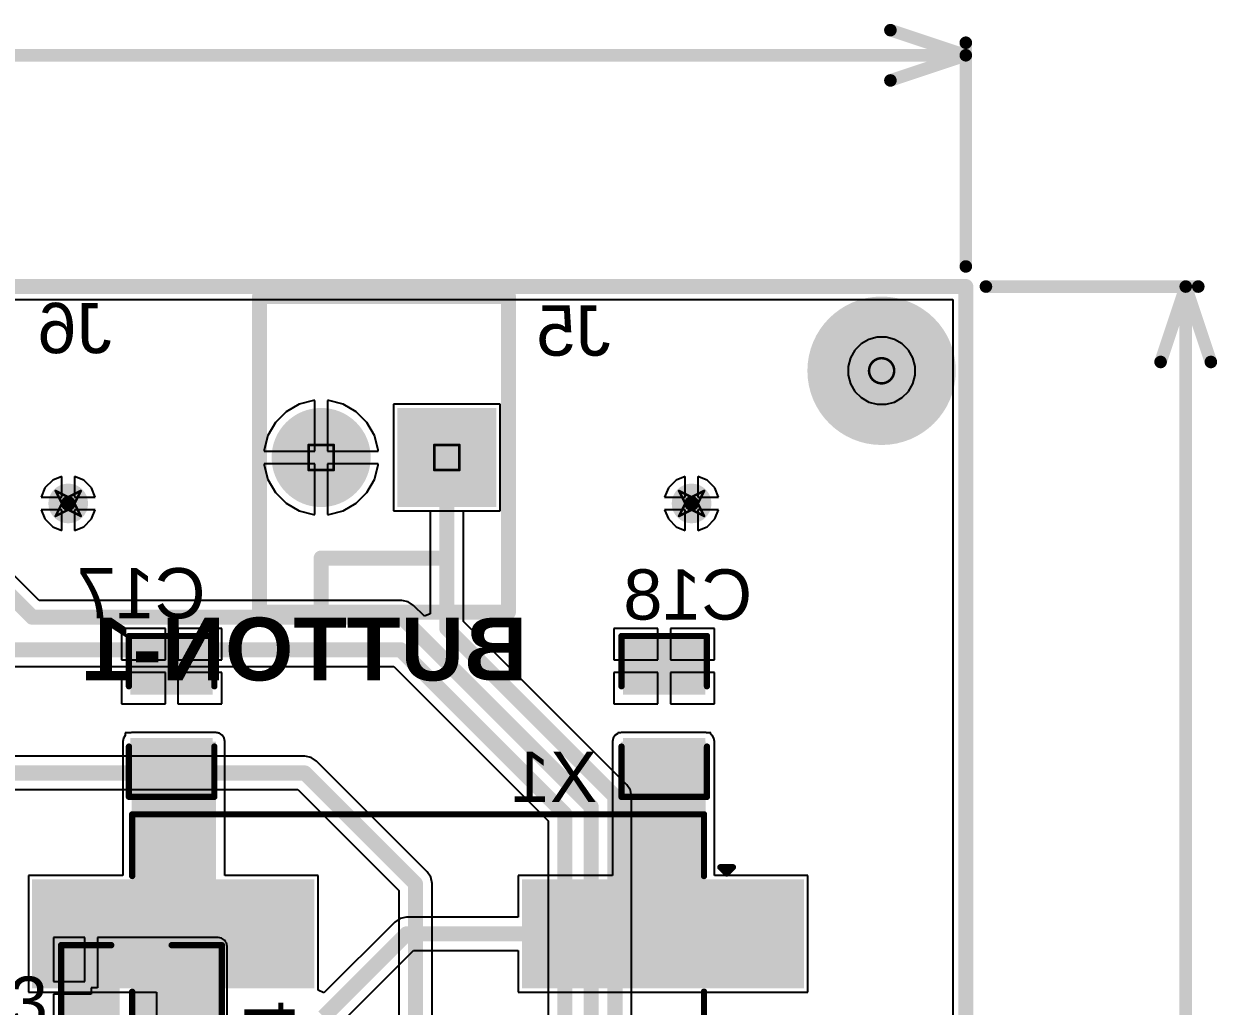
# Model space of a CAD drawing. Header units: inches. Extents: x -48 to 200, y -49 to 27.
# Drawn here: x 3.183 to 4.133, y 1.359 to 2.14 of the extents above; entities that cross this region are included whole.
import ezdxf

# ---------------------------------------------------------------- set-up
doc = ezdxf.new("R2010")
doc.units = ezdxf.units.IN
doc.header["$MEASUREMENT"] = 0
for name, color, linetype in [('Board Outline', 216, 'Continuous'), ('Bottom Layer', 5, 'Continuous'), ('Bottom Overlay', 54, 'Continuous'), ('Bottom Paste', 16, 'Continuous'), ('Bottom Solder', 6, 'Continuous'), ('Dimension', 6, 'Continuous'), ('Drill Drawing', 1, 'Continuous'), ('Multi-Layer', 9, 'Continuous'), ('Pad Holes', 156, 'Continuous'), ('Top Layer', 1, 'Continuous'), ('Top Overlay', 2, 'Continuous'), ('Top Paste', 8, 'Continuous'), ('Top Solder', 216, 'Continuous'), ('Via Holes', 16, 'Continuous')]:
    doc.layers.add(name, color=color, linetype=linetype)
doc.styles.add('Arial', font='', dxfattribs={"height": 0.2})
doc.styles.add('Arial_Bold', font='', dxfattribs={"height": 0.2})
doc.styles.get('Arial').set_extended_font_data('Arial')
doc.styles.get('Arial_Bold').set_extended_font_data('Arial', bold=True)

# ---------------------------------------------------------------- blocks, each defined once
blk = doc.blocks.new('F_____________1')
at = {"layer": 'Bottom Layer'}
h = blk.add_hatch(color=5, dxfattribs=at)
edge = h.paths.add_edge_path()
edge.add_arc((0, 0), 0.01969, 0, 360)
at = {"layer": 'Bottom Solder'}
h = blk.add_hatch(color=6, dxfattribs=at)
edge = h.paths.add_edge_path()
edge.add_arc((0, 0), 0.05906, 0, 360)
at = {"layer": 'Multi-Layer'}
h = blk.add_hatch(color=9, dxfattribs=at)
edge = h.paths.add_edge_path()
edge.add_arc((0, 0), 0.01969, 0, 360)
at = {"layer": 'Pad Holes'}
h = blk.add_hatch(color=7, dxfattribs=at)
edge = h.paths.add_edge_path()
edge.add_arc((0, 0), 0.01969, 0, 360)
at = {"layer": 'Top Layer'}
h = blk.add_hatch(color=1, dxfattribs=at)
edge = h.paths.add_edge_path()
edge.add_arc((0, 0), 0.01969, 0, 360)
at = {"layer": 'Top Solder'}
h = blk.add_hatch(color=216, dxfattribs=at)
edge = h.paths.add_edge_path()
edge.add_arc((0, 0), 0.05906, 0, 360)
blk = doc.blocks.new('J49SMH_B_G_G_K_8M0_B_36')
at = {"layer": 'Bottom Layer'}
for points in [[(-0.30315, 0.03937), (-0.08661, 0.03937), (-0.08661, -0.03937), (-0.30315, -0.03937)], [(-0.30315, 0.03937), (-0.08661, 0.03937), (-0.08661, -0.03937), (-0.30315, -0.03937)], [(-0.30315, 0.03937), (-0.08661, 0.03937), (-0.08661, -0.03937), (-0.30315, -0.03937)], [(0.08661, 0.03937), (0.30315, 0.03937), (0.30315, -0.03937), (0.08661, -0.03937)]]:
    blk.add_hatch(color=5, dxfattribs=at).paths.add_polyline_path(points)
at = {"layer": 'Bottom Paste'}
for points in [[(-0.30315, 0.03937), (-0.08661, 0.03937), (-0.08661, -0.03937), (-0.30315, -0.03937)], [(-0.30315, 0.03937), (-0.08661, 0.03937), (-0.08661, -0.03937), (-0.30315, -0.03937)], [(-0.30315, 0.03937), (-0.08661, 0.03937), (-0.08661, -0.03937), (-0.30315, -0.03937)], [(0.08661, 0.03937), (0.30315, 0.03937), (0.30315, -0.03937), (0.08661, -0.03937)]]:
    blk.add_hatch(color=16, dxfattribs=at).paths.add_polyline_path(points)
at = {"layer": 'Bottom Solder'}
for points in [[(-0.30715, 0.04337), (-0.08261, 0.04337), (-0.08261, -0.04337), (-0.30715, -0.04337)], [(-0.30715, 0.04337), (-0.08261, 0.04337), (-0.08261, -0.04337), (-0.30715, -0.04337)], [(-0.30715, 0.04337), (-0.08261, 0.04337), (-0.08261, -0.04337), (-0.30715, -0.04337)], [(0.08261, 0.04337), (0.30715, 0.04337), (0.30715, -0.04337), (0.08261, -0.04337)]]:
    blk.add_hatch(color=6, dxfattribs=at).paths.add_polyline_path(points)
at = {"layer": 'Bottom Overlay'}
for points in [[(0.227, 0.09509, 0.005, 0.005, 0), (-0.22752, 0.09509, 0.005, 0.005, 0)], [(-0.22752, 0.09509, 0.005, 0.005, 0), (-0.22752, 0.046, 0.005, 0.005, 0)], [(0.22752, 0.09509, 0.005, 0.005, 0), (0.22752, 0.046, 0.005, 0.005, 0)], [(-0.24556, -0.048, 0.005, 0.005, 0), (-0.25056, -0.053, 0.005, 0.005, 0)], [(-0.24056, -0.053, 0.005, 0.005, 0), (-0.24556, -0.048, 0.005, 0.005, 0)], [(-0.22752, -0.046, 0.005, 0.005, 0), (-0.22752, -0.09509, 0.005, 0.005, 0)], [(0.22752, -0.046, 0.005, 0.005, 0), (0.22752, -0.09509, 0.005, 0.005, 0)], [(-0.24056, -0.053, 0.005, 0.005, 0), (-0.25056, -0.053, 0.005, 0.005, 0)], [(0.22752, -0.09509, 0.005, 0.005, 0), (-0.22752, -0.09509, 0.005, 0.005, 0)]]:
    blk.add_lwpolyline(points, format="xyseb", dxfattribs=at)
for points in [[(-0.22877, 0.09509, 0.0025, 0.0025, 1), (-0.22627, 0.09509, 0.0025, 0.0025, 1)], [(-0.22877, 0.09509, 0.0025, 0.0025, 1), (-0.22627, 0.09509, 0.0025, 0.0025, 1)], [(0.22575, 0.09509, 0.0025, 0.0025, 1), (0.22825, 0.09509, 0.0025, 0.0025, 1)], [(0.22627, 0.09509, 0.0025, 0.0025, 1), (0.22877, 0.09509, 0.0025, 0.0025, 1)], [(-0.22877, 0.046, 0.0025, 0.0025, 1), (-0.22627, 0.046, 0.0025, 0.0025, 1)], [(0.22627, 0.046, 0.0025, 0.0025, 1), (0.22877, 0.046, 0.0025, 0.0025, 1)], [(-0.24681, -0.048, 0.0025, 0.0025, 1), (-0.24431, -0.048, 0.0025, 0.0025, 1)], [(-0.24681, -0.048, 0.0025, 0.0025, 1), (-0.24431, -0.048, 0.0025, 0.0025, 1)], [(-0.22877, -0.046, 0.0025, 0.0025, 1), (-0.22627, -0.046, 0.0025, 0.0025, 1)], [(0.22627, -0.046, 0.0025, 0.0025, 1), (0.22877, -0.046, 0.0025, 0.0025, 1)], [(-0.25181, -0.053, 0.0025, 0.0025, 1), (-0.24931, -0.053, 0.0025, 0.0025, 1)], [(-0.25181, -0.053, 0.0025, 0.0025, 1), (-0.24931, -0.053, 0.0025, 0.0025, 1)], [(-0.24181, -0.053, 0.0025, 0.0025, 1), (-0.23931, -0.053, 0.0025, 0.0025, 1)], [(-0.24181, -0.053, 0.0025, 0.0025, 1), (-0.23931, -0.053, 0.0025, 0.0025, 1)], [(-0.22877, -0.09509, 0.0025, 0.0025, 1), (-0.22627, -0.09509, 0.0025, 0.0025, 1)], [(-0.22877, -0.09509, 0.0025, 0.0025, 1), (-0.22627, -0.09509, 0.0025, 0.0025, 1)], [(0.22627, -0.09509, 0.0025, 0.0025, 1), (0.22877, -0.09509, 0.0025, 0.0025, 1)], [(0.22627, -0.09509, 0.0025, 0.0025, 1), (0.22877, -0.09509, 0.0025, 0.0025, 1)]]:
    blk.add_lwpolyline(points, format="xyseb", close=True, dxfattribs=at)
blk = doc.blocks.new('022232021_B_49')
at = {"layer": 'Bottom Layer'}
blk.add_hatch(color=5, dxfattribs=at).paths.add_polyline_path([(-0.08543, 0.03543), (-0.01457, 0.03543), (-0.01457, -0.03543), (-0.08543, -0.03543)])
h = blk.add_hatch(color=5, dxfattribs=at)
edge = h.paths.add_edge_path()
edge.add_arc((0.05, 0), 0.03543, 0, 360)
at = {"layer": 'Bottom Solder'}
blk.add_hatch(color=6, dxfattribs=at).paths.add_polyline_path([(-0.08943, 0.03943), (-0.01057, 0.03943), (-0.01057, -0.03943), (-0.08943, -0.03943)])
h = blk.add_hatch(color=6, dxfattribs=at)
edge = h.paths.add_edge_path()
edge.add_arc((0.05, 0), 0.03943, 0, 360)
at = {"layer": 'Multi-Layer'}
blk.add_hatch(color=9, dxfattribs=at).paths.add_polyline_path([(-0.08543, 0.03543), (-0.01457, 0.03543), (-0.01457, -0.03543), (-0.08543, -0.03543)])
h = blk.add_hatch(color=9, dxfattribs=at)
edge = h.paths.add_edge_path()
edge.add_arc((0.05, 0), 0.03543, 0, 360)
at = {"layer": 'Pad Holes'}
h = blk.add_hatch(color=7, dxfattribs=at)
edge = h.paths.add_edge_path()
edge.add_arc((-0.05, 0), 0.02008, 0, 360)
h = blk.add_hatch(color=7, dxfattribs=at)
edge = h.paths.add_edge_path()
edge.add_arc((0.05, 0), 0.02008, 0, 360)
at = {"layer": 'Top Layer'}
blk.add_hatch(color=1, dxfattribs=at).paths.add_polyline_path([(-0.08543, 0.03543), (-0.01457, 0.03543), (-0.01457, -0.03543), (-0.08543, -0.03543)])
h = blk.add_hatch(color=1, dxfattribs=at)
edge = h.paths.add_edge_path()
edge.add_arc((0.05, 0), 0.03543, 0, 360)
at = {"layer": 'Top Solder'}
blk.add_hatch(color=216, dxfattribs=at).paths.add_polyline_path([(-0.08943, 0.03943), (-0.01057, 0.03943), (-0.01057, -0.03943), (-0.08943, -0.03943)])
h = blk.add_hatch(color=216, dxfattribs=at)
edge = h.paths.add_edge_path()
edge.add_arc((0.05, 0), 0.03943, 0, 360)
at = {"layer": 'Bottom Overlay'}
for points in [[(-0.099, 0.123, 0.012, 0.012, 0), (-0.099, -0.128, 0.012, 0.012, 0)], [(0.099, 0.123, 0.012, 0.012, 0), (-0.099, 0.123, 0.012, 0.012, 0)], [(-0.05, 0.123, 0.012, 0.012, 0), (-0.05, 0.08, 0.012, 0.012, 0)], [(0.05, 0.123, 0.012, 0.012, 0), (0.05, 0.08, 0.012, 0.012, 0)], [(0.099, 0.123, 0.012, 0.012, 0), (0.099, -0.128, 0.012, 0.012, 0)], [(0.05, 0.08, 0.012, 0.012, 0), (-0.05, 0.08, 0.012, 0.012, 0)], [(0.099, -0.128, 0.012, 0.012, 0), (-0.099, -0.128, 0.012, 0.012, 0)]]:
    blk.add_lwpolyline(points, format="xyseb", dxfattribs=at)
for points in [[(-0.102, 0.123, 0.006, 0.006, 1), (-0.096, 0.123, 0.006, 0.006, 1)], [(-0.102, 0.123, 0.006, 0.006, 1), (-0.096, 0.123, 0.006, 0.006, 1)], [(-0.053, 0.123, 0.006, 0.006, 1), (-0.047, 0.123, 0.006, 0.006, 1)], [(0.047, 0.123, 0.006, 0.006, 1), (0.053, 0.123, 0.006, 0.006, 1)], [(0.096, 0.123, 0.006, 0.006, 1), (0.102, 0.123, 0.006, 0.006, 1)], [(0.096, 0.123, 0.006, 0.006, 1), (0.102, 0.123, 0.006, 0.006, 1)], [(-0.053, 0.08, 0.006, 0.006, 1), (-0.047, 0.08, 0.006, 0.006, 1)], [(-0.053, 0.08, 0.006, 0.006, 1), (-0.047, 0.08, 0.006, 0.006, 1)], [(0.047, 0.08, 0.006, 0.006, 1), (0.053, 0.08, 0.006, 0.006, 1)], [(0.047, 0.08, 0.006, 0.006, 1), (0.053, 0.08, 0.006, 0.006, 1)], [(-0.102, -0.128, 0.006, 0.006, 1), (-0.096, -0.128, 0.006, 0.006, 1)], [(-0.102, -0.128, 0.006, 0.006, 1), (-0.096, -0.128, 0.006, 0.006, 1)], [(0.096, -0.128, 0.006, 0.006, 1), (0.102, -0.128, 0.006, 0.006, 1)], [(0.096, -0.128, 0.006, 0.006, 1), (0.102, -0.128, 0.006, 0.006, 1)]]:
    blk.add_lwpolyline(points, format="xyseb", close=True, dxfattribs=at)
blk = doc.blocks.new('CAP_0805_B_60')
at = {"layer": 'Bottom Layer'}
for points in [[(-0.06, 0.03), (-0.02, 0.03), (-0.02, -0.03), (-0.06, -0.03)], [(0.02, 0.03), (0.06, 0.03), (0.06, -0.03), (0.02, -0.03)]]:
    blk.add_hatch(color=5, dxfattribs=at).paths.add_polyline_path(points)
at = {"layer": 'Bottom Paste'}
for points in [[(-0.06, 0.03), (-0.02, 0.03), (-0.02, -0.03), (-0.06, -0.03)], [(0.02, 0.03), (0.06, 0.03), (0.06, -0.03), (0.02, -0.03)]]:
    blk.add_hatch(color=16, dxfattribs=at).paths.add_polyline_path(points)
at = {"layer": 'Bottom Solder'}
for points in [[(-0.06276, 0.03276), (-0.01724, 0.03276), (-0.01724, -0.03276), (-0.06276, -0.03276)], [(0.01724, 0.03276), (0.06276, 0.03276), (0.06276, -0.03276), (0.01724, -0.03276)]]:
    blk.add_hatch(color=6, dxfattribs=at).paths.add_polyline_path(points)
at = {"layer": 'Bottom Overlay'}
for points in [[(-0.064, -0.034, 0.005, 0.005, 0), (-0.064, 0.034, 0.005, 0.005, 0)], [(-0.024, 0.034, 0.005, 0.005, 0), (-0.064, 0.034, 0.005, 0.005, 0)], [(0.064, 0.034, 0.005, 0.005, 0), (0.024, 0.034, 0.005, 0.005, 0)], [(0.064, -0.034, 0.005, 0.005, 0), (0.064, 0.034, 0.005, 0.005, 0)], [(-0.024, -0.034, 0.005, 0.005, 0), (-0.064, -0.034, 0.005, 0.005, 0)], [(0.064, -0.034, 0.005, 0.005, 0), (0.024, -0.034, 0.005, 0.005, 0)]]:
    blk.add_lwpolyline(points, format="xyseb", dxfattribs=at)
for points in [[(-0.06525, 0.034, 0.0025, 0.0025, 1), (-0.06275, 0.034, 0.0025, 0.0025, 1)], [(-0.06525, 0.034, 0.0025, 0.0025, 1), (-0.06275, 0.034, 0.0025, 0.0025, 1)], [(-0.02525, 0.034, 0.0025, 0.0025, 1), (-0.02275, 0.034, 0.0025, 0.0025, 1)], [(0.02275, 0.034, 0.0025, 0.0025, 1), (0.02525, 0.034, 0.0025, 0.0025, 1)], [(0.06275, 0.034, 0.0025, 0.0025, 1), (0.06525, 0.034, 0.0025, 0.0025, 1)], [(0.06275, 0.034, 0.0025, 0.0025, 1), (0.06525, 0.034, 0.0025, 0.0025, 1)], [(-0.06525, -0.034, 0.0025, 0.0025, 1), (-0.06275, -0.034, 0.0025, 0.0025, 1)], [(-0.06525, -0.034, 0.0025, 0.0025, 1), (-0.06275, -0.034, 0.0025, 0.0025, 1)], [(-0.02525, -0.034, 0.0025, 0.0025, 1), (-0.02275, -0.034, 0.0025, 0.0025, 1)], [(0.02275, -0.034, 0.0025, 0.0025, 1), (0.02525, -0.034, 0.0025, 0.0025, 1)], [(0.06275, -0.034, 0.0025, 0.0025, 1), (0.06525, -0.034, 0.0025, 0.0025, 1)], [(0.06275, -0.034, 0.0025, 0.0025, 1), (0.06525, -0.034, 0.0025, 0.0025, 1)]]:
    blk.add_lwpolyline(points, format="xyseb", close=True, dxfattribs=at)
blk = doc.blocks.new('CAP_0805_B_61')
at = {"layer": 'Bottom Layer'}
for points in [[(-0.06, 0.03), (-0.02, 0.03), (-0.02, -0.03), (-0.06, -0.03)], [(0.02, 0.03), (0.06, 0.03), (0.06, -0.03), (0.02, -0.03)]]:
    blk.add_hatch(color=5, dxfattribs=at).paths.add_polyline_path(points)
at = {"layer": 'Bottom Paste'}
for points in [[(-0.06, 0.03), (-0.02, 0.03), (-0.02, -0.03), (-0.06, -0.03)], [(0.02, 0.03), (0.06, 0.03), (0.06, -0.03), (0.02, -0.03)]]:
    blk.add_hatch(color=16, dxfattribs=at).paths.add_polyline_path(points)
at = {"layer": 'Bottom Solder'}
for points in [[(-0.06276, 0.03276), (-0.01724, 0.03276), (-0.01724, -0.03276), (-0.06276, -0.03276)], [(0.01724, 0.03276), (0.06276, 0.03276), (0.06276, -0.03276), (0.01724, -0.03276)]]:
    blk.add_hatch(color=6, dxfattribs=at).paths.add_polyline_path(points)
at = {"layer": 'Bottom Overlay'}
for points in [[(-0.024, 0.034, 0.005, 0.005, 0), (-0.064, 0.034, 0.005, 0.005, 0)], [(-0.064, -0.034, 0.005, 0.005, 0), (-0.064, 0.034, 0.005, 0.005, 0)], [(0.064, 0.034, 0.005, 0.005, 0), (0.024, 0.034, 0.005, 0.005, 0)], [(0.064, -0.034, 0.005, 0.005, 0), (0.064, 0.034, 0.005, 0.005, 0)], [(-0.024, -0.034, 0.005, 0.005, 0), (-0.064, -0.034, 0.005, 0.005, 0)], [(0.064, -0.034, 0.005, 0.005, 0), (0.024, -0.034, 0.005, 0.005, 0)]]:
    blk.add_lwpolyline(points, format="xyseb", dxfattribs=at)
for points in [[(-0.06525, 0.034, 0.0025, 0.0025, 1), (-0.06275, 0.034, 0.0025, 0.0025, 1)], [(-0.06525, 0.034, 0.0025, 0.0025, 1), (-0.06275, 0.034, 0.0025, 0.0025, 1)], [(-0.02525, 0.034, 0.0025, 0.0025, 1), (-0.02275, 0.034, 0.0025, 0.0025, 1)], [(0.02275, 0.034, 0.0025, 0.0025, 1), (0.02525, 0.034, 0.0025, 0.0025, 1)], [(0.06275, 0.034, 0.0025, 0.0025, 1), (0.06525, 0.034, 0.0025, 0.0025, 1)], [(0.06275, 0.034, 0.0025, 0.0025, 1), (0.06525, 0.034, 0.0025, 0.0025, 1)], [(-0.06525, -0.034, 0.0025, 0.0025, 1), (-0.06275, -0.034, 0.0025, 0.0025, 1)], [(-0.06525, -0.034, 0.0025, 0.0025, 1), (-0.06275, -0.034, 0.0025, 0.0025, 1)], [(-0.02525, -0.034, 0.0025, 0.0025, 1), (-0.02275, -0.034, 0.0025, 0.0025, 1)], [(0.02275, -0.034, 0.0025, 0.0025, 1), (0.02525, -0.034, 0.0025, 0.0025, 1)], [(0.06275, -0.034, 0.0025, 0.0025, 1), (0.06525, -0.034, 0.0025, 0.0025, 1)], [(0.06275, -0.034, 0.0025, 0.0025, 1), (0.06525, -0.034, 0.0025, 0.0025, 1)]]:
    blk.add_lwpolyline(points, format="xyseb", close=True, dxfattribs=at)
blk = doc.blocks.new('CAP_0805_65')
at = {"layer": 'Top Layer'}
for points in [[(-0.06, 0.03), (-0.02, 0.03), (-0.02, -0.03), (-0.06, -0.03)], [(0.02, 0.03), (0.06, 0.03), (0.06, -0.03), (0.02, -0.03)]]:
    blk.add_hatch(color=1, dxfattribs=at).paths.add_polyline_path(points)
at = {"layer": 'Top Paste'}
for points in [[(-0.06, 0.03), (-0.02, 0.03), (-0.02, -0.03), (-0.06, -0.03)], [(0.02, 0.03), (0.06, 0.03), (0.06, -0.03), (0.02, -0.03)]]:
    blk.add_hatch(color=8, dxfattribs=at).paths.add_polyline_path(points)
at = {"layer": 'Top Solder'}
for points in [[(-0.06276, 0.03276), (-0.01724, 0.03276), (-0.01724, -0.03276), (-0.06276, -0.03276)], [(0.01724, 0.03276), (0.06276, 0.03276), (0.06276, -0.03276), (0.01724, -0.03276)]]:
    blk.add_hatch(color=216, dxfattribs=at).paths.add_polyline_path(points)
at = {"layer": 'Top Overlay'}
for points in [[(-0.064, 0.034, 0.005, 0.005, 0), (-0.024, 0.034, 0.005, 0.005, 0)], [(-0.064, -0.034, 0.005, 0.005, 0), (-0.064, 0.034, 0.005, 0.005, 0)], [(0.024, 0.034, 0.005, 0.005, 0), (0.064, 0.034, 0.005, 0.005, 0)], [(0.064, -0.034, 0.005, 0.005, 0), (0.064, 0.034, 0.005, 0.005, 0)], [(-0.064, -0.034, 0.005, 0.005, 0), (-0.024, -0.034, 0.005, 0.005, 0)], [(0.024, -0.034, 0.005, 0.005, 0), (0.064, -0.034, 0.005, 0.005, 0)]]:
    blk.add_lwpolyline(points, format="xyseb", dxfattribs=at)
for points in [[(-0.06525, 0.034, 0.0025, 0.0025, 1), (-0.06275, 0.034, 0.0025, 0.0025, 1)], [(-0.06525, 0.034, 0.0025, 0.0025, 1), (-0.06275, 0.034, 0.0025, 0.0025, 1)], [(-0.02525, 0.034, 0.0025, 0.0025, 1), (-0.02275, 0.034, 0.0025, 0.0025, 1)], [(0.02275, 0.034, 0.0025, 0.0025, 1), (0.02525, 0.034, 0.0025, 0.0025, 1)], [(0.06275, 0.034, 0.0025, 0.0025, 1), (0.06525, 0.034, 0.0025, 0.0025, 1)], [(0.06275, 0.034, 0.0025, 0.0025, 1), (0.06525, 0.034, 0.0025, 0.0025, 1)], [(-0.06525, -0.034, 0.0025, 0.0025, 1), (-0.06275, -0.034, 0.0025, 0.0025, 1)], [(-0.06525, -0.034, 0.0025, 0.0025, 1), (-0.06275, -0.034, 0.0025, 0.0025, 1)], [(-0.02525, -0.034, 0.0025, 0.0025, 1), (-0.02275, -0.034, 0.0025, 0.0025, 1)], [(0.02275, -0.034, 0.0025, 0.0025, 1), (0.02525, -0.034, 0.0025, 0.0025, 1)], [(0.06275, -0.034, 0.0025, 0.0025, 1), (0.06525, -0.034, 0.0025, 0.0025, 1)], [(0.06275, -0.034, 0.0025, 0.0025, 1), (0.06525, -0.034, 0.0025, 0.0025, 1)]]:
    blk.add_lwpolyline(points, format="xyseb", close=True, dxfattribs=at)

msp = doc.modelspace()

# ---------------------------------------------------------------- hatches: boundary and pattern name
at = {"layer": 'Bottom Layer'}
h = msp.add_hatch(color=5, dxfattribs=at)
edge = h.paths.add_edge_path()
edge.add_arc((3.21871, 1.75844), 0.01181, 0, 360)
h = msp.add_hatch(color=5, dxfattribs=at)
edge = h.paths.add_edge_path()
edge.add_arc((3.71477, 1.75844), 0.01181, 0, 360)
for points in [[(3.26924, 1.384), (3.33624, 1.384), (3.33624, 1.569), (3.26924, 1.569)], [(3.659, 1.384), (3.726, 1.384), (3.726, 1.569), (3.659, 1.569)]]:
    msp.add_hatch(color=5, dxfattribs=at).paths.add_polyline_path(points)
at = {"layer": 'Bottom Solder'}
h = msp.add_hatch(color=6, dxfattribs=at)
edge = h.paths.add_edge_path()
edge.add_arc((3.21871, 1.75844), 0.01581, 0, 360)
h = msp.add_hatch(color=6, dxfattribs=at)
edge = h.paths.add_edge_path()
edge.add_arc((3.71477, 1.75844), 0.01581, 0, 360)
at = {"layer": 'Top Layer'}
h = msp.add_hatch(color=1, dxfattribs=at)
edge = h.paths.add_edge_path()
edge.add_arc((3.21871, 1.75844), 0.01181, 0, 360)
h = msp.add_hatch(color=1, dxfattribs=at)
edge = h.paths.add_edge_path()
edge.add_arc((3.71477, 1.75844), 0.01181, 0, 360)
msp.add_hatch(color=1, dxfattribs=at).paths.add_polyline_path([(3.27, 1.199), (3.338, 1.199), (3.338, 1.406), (3.27, 1.406)])
at = {"layer": 'Top Solder'}
h = msp.add_hatch(color=216, dxfattribs=at)
edge = h.paths.add_edge_path()
edge.add_arc((3.21871, 1.75844), 0.01581, 0, 360)
h = msp.add_hatch(color=216, dxfattribs=at)
edge = h.paths.add_edge_path()
edge.add_arc((3.71477, 1.75844), 0.01581, 0, 360)
at = {"layer": 'Via Holes'}
h = msp.add_hatch(color=7, dxfattribs=at)
edge = h.paths.add_edge_path()
edge.add_arc((3.21871, 1.75844), 0.00591, 0, 360)
h = msp.add_hatch(color=7, dxfattribs=at)
edge = h.paths.add_edge_path()
edge.add_arc((3.71477, 1.75844), 0.00591, 0, 360)

# ---------------------------------------------------------------- linework, layer by layer
at = {"layer": 'Board Outline'}
for points in [[(-0.067, 1.931, 0.012, 0.012, 0), (3.933, 1.931, 0.012, 0.012, 0)], [(3.933, -0.069, 0.012, 0.012, 0), (3.933, 1.931, 0.012, 0.012, 0)]]:
    msp.add_lwpolyline(points, format="xyseb", dxfattribs=at)
msp.add_lwpolyline([(3.93, 1.931, 0.006, 0.006, 1), (3.936, 1.931, 0.006, 0.006, 1)], format="xyseb", close=True, dxfattribs=at)
msp.add_lwpolyline([(3.93, 1.931, 0.006, 0.006, 1), (3.936, 1.931, 0.006, 0.006, 1)], format="xyseb", close=True, dxfattribs=at)
at = {"layer": 'Bottom Layer'}
for p, q in [((-0.0568, 1.9208), (3.9228, 1.9208)), ((3.9228, 1.9208), (3.9228, 1.24414)), ((3.86249, 1.89068), (3.8557, 1.88887)), ((3.86951, 1.89068), (3.86249, 1.89068)), ((3.8763, 1.88887), (3.86951, 1.89068)), ((3.84465, 1.88038), (3.84113, 1.8743)), ((3.84962, 1.88535), (3.84465, 1.88038)), ((3.8557, 1.88887), (3.84962, 1.88535)), ((3.88239, 1.88535), (3.8763, 1.88887)), ((3.88735, 1.88038), (3.88239, 1.88535)), ((3.89087, 1.8743), (3.88735, 1.88038)), ((3.84113, 1.8743), (3.83932, 1.86751)), ((3.89269, 1.86751), (3.89087, 1.8743)), ((3.83932, 1.86751), (3.83932, 1.86049)), ((3.89269, 1.86049), (3.89269, 1.86751)), ((3.83932, 1.86049), (3.84113, 1.8537)), ((3.84113, 1.8537), (3.84465, 1.84762)), ((3.88735, 1.84762), (3.89087, 1.8537)), ((3.89087, 1.8537), (3.89269, 1.86049)), ((3.84465, 1.84762), (3.84962, 1.84265)), ((3.84962, 1.84265), (3.8557, 1.83913)), ((3.8763, 1.83913), (3.88239, 1.84265)), ((3.88239, 1.84265), (3.88735, 1.84762)), ((3.40246, 1.83734), (3.3921, 1.83136)), ((3.41402, 1.84043), (3.40246, 1.83734)), ((3.415, 1.84043), (3.41402, 1.84043)), ((3.415, 1.8), (3.415, 1.84043)), ((3.42598, 1.84043), (3.425, 1.84043)), ((3.425, 1.84043), (3.425, 1.8)), ((3.43754, 1.83734), (3.42598, 1.84043)), ((3.4479, 1.83136), (3.43754, 1.83734)), ((3.56243, 1.83743), (3.47757, 1.83743)), ((3.47757, 1.83743), (3.47757, 1.75257)), ((3.56243, 1.75257), (3.56243, 1.83743)), ((3.8557, 1.83913), (3.86249, 1.83732)), ((3.86249, 1.83732), (3.86951, 1.83732)), ((3.86951, 1.83732), (3.8763, 1.83913)), ((3.3921, 1.83136), (3.38364, 1.8229)), ((3.45636, 1.8229), (3.4479, 1.83136)), ((3.38364, 1.8229), (3.37766, 1.81254)), ((3.46234, 1.81254), (3.45636, 1.8229)), ((3.37766, 1.81254), (3.37457, 1.80098)), ((3.46543, 1.80098), (3.46234, 1.81254)), ((3.37457, 1.80098), (3.37457, 1.8)), ((3.37457, 1.8), (3.415, 1.8)), ((3.425, 1.8), (3.46543, 1.8)), ((3.46543, 1.8), (3.46543, 1.80098)), ((3.415, 1.79), (3.37457, 1.79)), ((3.37457, 1.79), (3.37457, 1.78902)), ((3.37457, 1.78902), (3.37766, 1.77746)), ((3.415, 1.74957), (3.415, 1.79)), ((3.46543, 1.79), (3.425, 1.79)), ((3.425, 1.79), (3.425, 1.74957)), ((3.46234, 1.77746), (3.46543, 1.78902)), ((3.46543, 1.78902), (3.46543, 1.79)), ((3.20635, 1.77693), (3.20022, 1.7708)), ((3.21371, 1.77998), (3.20635, 1.77693)), ((3.21371, 1.76344), (3.21371, 1.77998)), ((3.23106, 1.77693), (3.22371, 1.77998)), ((3.22371, 1.77998), (3.22371, 1.76344)), ((3.2372, 1.7708), (3.23106, 1.77693)), ((3.37766, 1.77746), (3.38364, 1.7671)), ((3.45636, 1.7671), (3.46234, 1.77746)), ((3.70242, 1.77693), (3.69628, 1.7708)), ((3.70977, 1.77998), (3.70242, 1.77693)), ((3.70977, 1.76344), (3.70977, 1.77998)), ((3.72713, 1.77693), (3.71977, 1.77998)), ((3.71977, 1.77998), (3.71977, 1.76344)), ((3.73326, 1.7708), (3.72713, 1.77693)), ((3.20022, 1.7708), (3.19717, 1.76344)), ((3.24025, 1.76344), (3.2372, 1.7708)), ((3.38364, 1.7671), (3.3921, 1.75864)), ((3.4479, 1.75864), (3.45636, 1.7671)), ((3.69628, 1.7708), (3.69323, 1.76344)), ((3.73631, 1.76344), (3.73326, 1.7708)), ((3.19717, 1.76344), (3.21371, 1.76344)), ((3.22371, 1.76344), (3.24025, 1.76344)), ((3.3921, 1.75864), (3.40246, 1.75266)), ((3.43754, 1.75266), (3.4479, 1.75864)), ((3.69323, 1.76344), (3.70977, 1.76344)), ((3.71977, 1.76344), (3.73631, 1.76344)), ((3.21371, 1.75344), (3.19717, 1.75344)), ((3.19717, 1.75344), (3.20022, 1.74609)), ((3.21371, 1.7369), (3.21371, 1.75344)), ((3.24025, 1.75344), (3.22371, 1.75344)), ((3.22371, 1.75344), (3.22371, 1.7369)), ((3.2372, 1.74609), (3.24025, 1.75344)), ((3.40246, 1.75266), (3.41402, 1.74957)), ((3.41402, 1.74957), (3.415, 1.74957)), ((3.425, 1.74957), (3.42598, 1.74957)), ((3.42598, 1.74957), (3.43754, 1.75266)), ((3.47757, 1.75257), (3.56243, 1.75257)), ((3.70977, 1.75344), (3.69323, 1.75344)), ((3.69323, 1.75344), (3.69628, 1.74609)), ((3.70977, 1.7369), (3.70977, 1.75344)), ((3.73631, 1.75344), (3.71977, 1.75344)), ((3.71977, 1.75344), (3.71977, 1.7369)), ((3.73326, 1.74609), (3.73631, 1.75344)), ((3.20022, 1.74609), (3.20635, 1.73995)), ((3.20635, 1.73995), (3.21371, 1.7369)), ((3.22371, 1.7369), (3.23106, 1.73995)), ((3.23106, 1.73995), (3.2372, 1.74609)), ((3.69628, 1.74609), (3.70242, 1.73995)), ((3.70242, 1.73995), (3.70977, 1.7369)), ((3.71977, 1.7369), (3.72713, 1.73995)), ((3.72713, 1.73995), (3.73326, 1.74609)), ((3.296, 1.659), (3.261, 1.659)), ((3.261, 1.659), (3.261, 1.634)), ((3.296, 1.634), (3.296, 1.659)), ((3.341, 1.659), (3.306, 1.659)), ((3.306, 1.659), (3.306, 1.634)), ((3.341, 1.634), (3.341, 1.659)), ((3.688, 1.659), (3.653, 1.659)), ((3.653, 1.659), (3.653, 1.634)), ((3.688, 1.634), (3.688, 1.659)), ((3.733, 1.659), (3.698, 1.659)), ((3.698, 1.659), (3.698, 1.634)), ((3.733, 1.634), (3.733, 1.659)), ((3.261, 1.634), (3.296, 1.634)), ((3.306, 1.634), (3.341, 1.634)), ((3.653, 1.634), (3.688, 1.634)), ((3.698, 1.634), (3.733, 1.634)), ((3.296, 1.624), (3.261, 1.624)), ((3.261, 1.624), (3.261, 1.599)), ((3.296, 1.599), (3.296, 1.624)), ((3.341, 1.624), (3.306, 1.624)), ((3.306, 1.624), (3.306, 1.599)), ((3.341, 1.599), (3.341, 1.624)), ((3.688, 1.624), (3.653, 1.624)), ((3.653, 1.624), (3.653, 1.599)), ((3.688, 1.599), (3.688, 1.624)), ((3.733, 1.624), (3.698, 1.624)), ((3.698, 1.624), (3.698, 1.599)), ((3.733, 1.599), (3.733, 1.624)), ((3.261, 1.599), (3.296, 1.599)), ((3.306, 1.599), (3.341, 1.599)), ((3.653, 1.599), (3.688, 1.599)), ((3.698, 1.599), (3.733, 1.599)), ((3.26264, 1.57173), (3.2621, 1.569)), ((3.2621, 1.569), (3.2621, 1.46237)), ((3.264, 1.57376), (3.26264, 1.57173)), ((3.26855, 1.576), (3.264, 1.576)), ((3.264, 1.576), (3.264, 1.57376)), ((3.26924, 1.57614), (3.26855, 1.576)), ((3.33624, 1.57614), (3.26924, 1.57614)), ((3.33693, 1.576), (3.33624, 1.57614)), ((3.338, 1.576), (3.33693, 1.576)), ((3.338, 1.57579), (3.338, 1.576)), ((3.33897, 1.57559), (3.338, 1.57579)), ((3.34128, 1.57405), (3.33897, 1.57559)), ((3.34283, 1.57173), (3.34128, 1.57405)), ((3.34337, 1.569), (3.34283, 1.57173)), ((3.34337, 1.46237), (3.34337, 1.569)), ((3.65241, 1.57173), (3.65186, 1.569)), ((3.65186, 1.569), (3.65186, 1.46237)), ((3.65395, 1.57405), (3.65241, 1.57173)), ((3.656, 1.57541), (3.65395, 1.57405)), ((3.65831, 1.576), (3.656, 1.576)), ((3.656, 1.576), (3.656, 1.57541)), ((3.659, 1.57614), (3.65831, 1.576)), ((3.726, 1.57614), (3.659, 1.57614)), ((3.72669, 1.576), (3.726, 1.57614)), ((3.73, 1.576), (3.72669, 1.576)), ((3.73, 1.57475), (3.73, 1.576)), ((3.73105, 1.57405), (3.73, 1.57475)), ((3.73259, 1.57173), (3.73105, 1.57405)), ((3.73314, 1.569), (3.73259, 1.57173)), ((3.73314, 1.46237), (3.73314, 1.569)), ((3.2621, 1.46237), (3.18697, 1.46237)), ((3.18697, 1.46237), (3.18697, 1.36963)), ((3.4175, 1.46237), (3.34337, 1.46237)), ((3.4175, 1.37132), (3.4175, 1.46237)), ((3.65186, 1.46237), (3.57673, 1.46237)), ((3.57673, 1.46237), (3.57673, 1.42925)), ((3.80727, 1.46237), (3.73314, 1.46237)), ((3.80727, 1.36963), (3.80727, 1.46237)), ((3.47863, 1.42537), (3.42223, 1.36898)), ((3.48293, 1.42825), (3.47863, 1.42537)), ((3.488, 1.42925), (3.48293, 1.42825)), ((3.57673, 1.42925), (3.488, 1.42925)), ((3.43525, 1.34451), (3.49349, 1.40275)), ((3.49349, 1.40275), (3.57673, 1.40275)), ((3.57673, 1.40275), (3.57673, 1.36963)), ((3.18697, 1.36963), (3.28898, 1.36963)), ((3.28898, 1.36963), (3.28898, 1.32273)), ((3.42223, 1.36898), (3.4175, 1.37132)), ((3.57673, 1.36963), (3.80727, 1.36963))]:
    msp.add_line(p, q, dxfattribs=at)
for points in [[(3.30224, 1.31724, 0.012, 0.012, 0), (3.30224, 1.416, 0.012, 0.012, 0)], [(3.422, 1.35, 0.012, 0.012, 0), (3.488, 1.416, 0.012, 0.012, 0)], [(3.488, 1.416, 0.012, 0.012, 0), (3.692, 1.416, 0.012, 0.012, 0)]]:
    msp.add_lwpolyline(points, format="xyseb", dxfattribs=at)
for points in [[(3.29924, 1.416, 0.006, 0.006, 1), (3.30524, 1.416, 0.006, 0.006, 1)], [(3.485, 1.416, 0.006, 0.006, 1), (3.491, 1.416, 0.006, 0.006, 1)], [(3.485, 1.416, 0.006, 0.006, 1), (3.491, 1.416, 0.006, 0.006, 1)], [(3.689, 1.416, 0.006, 0.006, 1), (3.695, 1.416, 0.006, 0.006, 1)]]:
    msp.add_lwpolyline(points, format="xyseb", close=True, dxfattribs=at)
at = {"layer": 'Dimension'}
for points in [[(3.873, 2.135, 0.01, 0.01, 0), (3.933, 2.115, 0.01, 0.01, 0)], [(3.933, 1.947, 0.01, 0.01, 0), (3.933, 2.125, 0.01, 0.01, 0)], [(2.17285, 2.115, 0.01, 0.01, 0), (3.933, 2.115, 0.01, 0.01, 0)], [(3.873, 2.095, 0.01, 0.01, 0), (3.933, 2.115, 0.01, 0.01, 0)], [(3.949, 1.931, 0.01, 0.01, 0), (4.118, 1.931, 0.01, 0.01, 0)], [(4.088, 1.871, 0.01, 0.01, 0), (4.108, 1.931, 0.01, 0.01, 0)], [(4.108, 1.931, 0.01, 0.01, 0), (4.128, 1.871, 0.01, 0.01, 0)], [(4.108, 1.16592, 0.01, 0.01, 0), (4.108, 1.931, 0.01, 0.01, 0)]]:
    msp.add_lwpolyline(points, format="xyseb", dxfattribs=at)
for points in [[(3.8705, 2.135, 0.005, 0.005, 1), (3.8755, 2.135, 0.005, 0.005, 1)], [(3.9305, 2.125, 0.005, 0.005, 1), (3.9355, 2.125, 0.005, 0.005, 1)], [(3.9305, 2.115, 0.005, 0.005, 1), (3.9355, 2.115, 0.005, 0.005, 1)], [(3.9305, 2.115, 0.005, 0.005, 1), (3.9355, 2.115, 0.005, 0.005, 1)], [(3.9305, 2.115, 0.005, 0.005, 1), (3.9355, 2.115, 0.005, 0.005, 1)], [(3.8705, 2.095, 0.005, 0.005, 1), (3.8755, 2.095, 0.005, 0.005, 1)], [(3.9305, 1.947, 0.005, 0.005, 1), (3.9355, 1.947, 0.005, 0.005, 1)], [(3.9465, 1.931, 0.005, 0.005, 1), (3.9515, 1.931, 0.005, 0.005, 1)], [(4.1055, 1.931, 0.005, 0.005, 1), (4.1105, 1.931, 0.005, 0.005, 1)], [(4.1055, 1.931, 0.005, 0.005, 1), (4.1105, 1.931, 0.005, 0.005, 1)], [(4.1055, 1.931, 0.005, 0.005, 1), (4.1105, 1.931, 0.005, 0.005, 1)], [(4.1155, 1.931, 0.005, 0.005, 1), (4.1205, 1.931, 0.005, 0.005, 1)], [(4.0855, 1.871, 0.005, 0.005, 1), (4.0905, 1.871, 0.005, 0.005, 1)], [(4.1255, 1.871, 0.005, 0.005, 1), (4.1305, 1.871, 0.005, 0.005, 1)]]:
    msp.add_lwpolyline(points, format="xyseb", close=True, dxfattribs=at)
at = {"layer": 'Drill Drawing'}
for points in [[(3.876, 1.864, 0.002, 0.002, 1), (3.856, 1.864, 0.002, 0.002, 1)], [(3.8555, 1.864, 0.001, 0.001, 1), (3.8565, 1.864, 0.001, 0.001, 1)], [(3.8755, 1.864, 0.001, 0.001, 1), (3.8765, 1.864, 0.001, 0.001, 1)], [(3.4095, 1.805, 0.001, 0.001, 1), (3.4105, 1.805, 0.001, 0.001, 1)], [(3.4095, 1.805, 0.001, 0.001, 1), (3.4105, 1.805, 0.001, 0.001, 1)], [(3.4295, 1.805, 0.001, 0.001, 1), (3.4305, 1.805, 0.001, 0.001, 1)], [(3.4295, 1.805, 0.001, 0.001, 1), (3.4305, 1.805, 0.001, 0.001, 1)], [(3.5095, 1.805, 0.001, 0.001, 1), (3.5105, 1.805, 0.001, 0.001, 1)], [(3.5095, 1.805, 0.001, 0.001, 1), (3.5105, 1.805, 0.001, 0.001, 1)], [(3.5295, 1.805, 0.001, 0.001, 1), (3.5305, 1.805, 0.001, 0.001, 1)], [(3.5295, 1.805, 0.001, 0.001, 1), (3.5305, 1.805, 0.001, 0.001, 1)], [(3.4095, 1.785, 0.001, 0.001, 1), (3.4105, 1.785, 0.001, 0.001, 1)], [(3.4095, 1.785, 0.001, 0.001, 1), (3.4105, 1.785, 0.001, 0.001, 1)], [(3.4295, 1.785, 0.001, 0.001, 1), (3.4305, 1.785, 0.001, 0.001, 1)], [(3.4295, 1.785, 0.001, 0.001, 1), (3.4305, 1.785, 0.001, 0.001, 1)], [(3.5095, 1.785, 0.001, 0.001, 1), (3.5105, 1.785, 0.001, 0.001, 1)], [(3.5095, 1.785, 0.001, 0.001, 1), (3.5105, 1.785, 0.001, 0.001, 1)], [(3.5295, 1.785, 0.001, 0.001, 1), (3.5305, 1.785, 0.001, 0.001, 1)], [(3.5295, 1.785, 0.001, 0.001, 1), (3.5305, 1.785, 0.001, 0.001, 1)], [(3.20821, 1.76844, 0.001, 0.001, 1), (3.20921, 1.76844, 0.001, 0.001, 1)], [(3.20821, 1.76844, 0.001, 0.001, 1), (3.20921, 1.76844, 0.001, 0.001, 1)], [(3.22821, 1.76844, 0.001, 0.001, 1), (3.22921, 1.76844, 0.001, 0.001, 1)], [(3.22821, 1.76844, 0.001, 0.001, 1), (3.22921, 1.76844, 0.001, 0.001, 1)], [(3.70427, 1.76844, 0.001, 0.001, 1), (3.70527, 1.76844, 0.001, 0.001, 1)], [(3.70427, 1.76844, 0.001, 0.001, 1), (3.70527, 1.76844, 0.001, 0.001, 1)], [(3.72427, 1.76844, 0.001, 0.001, 1), (3.72527, 1.76844, 0.001, 0.001, 1)], [(3.72427, 1.76844, 0.001, 0.001, 1), (3.72527, 1.76844, 0.001, 0.001, 1)], [(3.21321, 1.75844, 0.001, 0.001, 1), (3.21421, 1.75844, 0.001, 0.001, 1)], [(3.21321, 1.75844, 0.001, 0.001, 1), (3.21421, 1.75844, 0.001, 0.001, 1)], [(3.21821, 1.76344, 0.001, 0.001, 1), (3.21921, 1.76344, 0.001, 0.001, 1)], [(3.21821, 1.76344, 0.001, 0.001, 1), (3.21921, 1.76344, 0.001, 0.001, 1)], [(3.22321, 1.75844, 0.001, 0.001, 1), (3.22421, 1.75844, 0.001, 0.001, 1)], [(3.22321, 1.75844, 0.001, 0.001, 1), (3.22421, 1.75844, 0.001, 0.001, 1)], [(3.70927, 1.75844, 0.001, 0.001, 1), (3.71027, 1.75844, 0.001, 0.001, 1)], [(3.70927, 1.75844, 0.001, 0.001, 1), (3.71027, 1.75844, 0.001, 0.001, 1)], [(3.71427, 1.76344, 0.001, 0.001, 1), (3.71527, 1.76344, 0.001, 0.001, 1)], [(3.71427, 1.76344, 0.001, 0.001, 1), (3.71527, 1.76344, 0.001, 0.001, 1)], [(3.71927, 1.75844, 0.001, 0.001, 1), (3.72027, 1.75844, 0.001, 0.001, 1)], [(3.71927, 1.75844, 0.001, 0.001, 1), (3.72027, 1.75844, 0.001, 0.001, 1)], [(3.20821, 1.74844, 0.001, 0.001, 1), (3.20921, 1.74844, 0.001, 0.001, 1)], [(3.20821, 1.74844, 0.001, 0.001, 1), (3.20921, 1.74844, 0.001, 0.001, 1)], [(3.21821, 1.75344, 0.001, 0.001, 1), (3.21921, 1.75344, 0.001, 0.001, 1)], [(3.21821, 1.75344, 0.001, 0.001, 1), (3.21921, 1.75344, 0.001, 0.001, 1)], [(3.22821, 1.74844, 0.001, 0.001, 1), (3.22921, 1.74844, 0.001, 0.001, 1)], [(3.22821, 1.74844, 0.001, 0.001, 1), (3.22921, 1.74844, 0.001, 0.001, 1)], [(3.70427, 1.74844, 0.001, 0.001, 1), (3.70527, 1.74844, 0.001, 0.001, 1)], [(3.70427, 1.74844, 0.001, 0.001, 1), (3.70527, 1.74844, 0.001, 0.001, 1)], [(3.71427, 1.75344, 0.001, 0.001, 1), (3.71527, 1.75344, 0.001, 0.001, 1)], [(3.71427, 1.75344, 0.001, 0.001, 1), (3.71527, 1.75344, 0.001, 0.001, 1)], [(3.72427, 1.74844, 0.001, 0.001, 1), (3.72527, 1.74844, 0.001, 0.001, 1)], [(3.72427, 1.74844, 0.001, 0.001, 1), (3.72527, 1.74844, 0.001, 0.001, 1)]]:
    msp.add_lwpolyline(points, format="xyseb", close=True, dxfattribs=at)
for points in [[(3.41, 1.805, 0.002, 0.002, 0), (3.43, 1.805, 0.002, 0.002, 0)], [(3.41, 1.785, 0.002, 0.002, 0), (3.41, 1.805, 0.002, 0.002, 0)], [(3.43, 1.785, 0.002, 0.002, 0), (3.43, 1.805, 0.002, 0.002, 0)], [(3.51, 1.805, 0.002, 0.002, 0), (3.53, 1.805, 0.002, 0.002, 0)], [(3.51, 1.785, 0.002, 0.002, 0), (3.51, 1.805, 0.002, 0.002, 0)], [(3.53, 1.785, 0.002, 0.002, 0), (3.53, 1.805, 0.002, 0.002, 0)], [(3.41, 1.785, 0.002, 0.002, 0), (3.43, 1.785, 0.002, 0.002, 0)], [(3.51, 1.785, 0.002, 0.002, 0), (3.53, 1.785, 0.002, 0.002, 0)], [(3.20871, 1.76844, 0.002, 0.002, 0), (3.21871, 1.76344, 0.002, 0.002, 0)], [(3.20871, 1.76844, 0.002, 0.002, 0), (3.21371, 1.75844, 0.002, 0.002, 0)], [(3.21871, 1.76344, 0.002, 0.002, 0), (3.22871, 1.76844, 0.002, 0.002, 0)], [(3.22371, 1.75844, 0.002, 0.002, 0), (3.22871, 1.76844, 0.002, 0.002, 0)], [(3.70477, 1.76844, 0.002, 0.002, 0), (3.71477, 1.76344, 0.002, 0.002, 0)], [(3.70477, 1.76844, 0.002, 0.002, 0), (3.70977, 1.75844, 0.002, 0.002, 0)], [(3.71477, 1.76344, 0.002, 0.002, 0), (3.72477, 1.76844, 0.002, 0.002, 0)], [(3.71977, 1.75844, 0.002, 0.002, 0), (3.72477, 1.76844, 0.002, 0.002, 0)], [(3.20871, 1.74844, 0.002, 0.002, 0), (3.21371, 1.75844, 0.002, 0.002, 0)], [(3.22371, 1.75844, 0.002, 0.002, 0), (3.22871, 1.74844, 0.002, 0.002, 0)], [(3.70477, 1.74844, 0.002, 0.002, 0), (3.70977, 1.75844, 0.002, 0.002, 0)], [(3.71977, 1.75844, 0.002, 0.002, 0), (3.72477, 1.74844, 0.002, 0.002, 0)], [(3.20871, 1.74844, 0.002, 0.002, 0), (3.21871, 1.75344, 0.002, 0.002, 0)], [(3.21871, 1.75344, 0.002, 0.002, 0), (3.22871, 1.74844, 0.002, 0.002, 0)], [(3.70477, 1.74844, 0.002, 0.002, 0), (3.71477, 1.75344, 0.002, 0.002, 0)], [(3.71477, 1.75344, 0.002, 0.002, 0), (3.72477, 1.74844, 0.002, 0.002, 0)]]:
    msp.add_lwpolyline(points, format="xyseb", dxfattribs=at)
at = {"layer": 'Top Layer'}
for p, q in [((1.90253, 1.9208), (3.9228, 1.9208)), ((3.9228, 1.9208), (3.9228, 1.09463)), ((3.86249, 1.89068), (3.8557, 1.88887)), ((3.86951, 1.89068), (3.86249, 1.89068)), ((3.8763, 1.88887), (3.86951, 1.89068)), ((3.84465, 1.88038), (3.84113, 1.8743)), ((3.84962, 1.88535), (3.84465, 1.88038)), ((3.8557, 1.88887), (3.84962, 1.88535)), ((3.88239, 1.88535), (3.8763, 1.88887)), ((3.88735, 1.88038), (3.88239, 1.88535)), ((3.89087, 1.8743), (3.88735, 1.88038)), ((3.84113, 1.8743), (3.83932, 1.86751)), ((3.89269, 1.86751), (3.89087, 1.8743)), ((3.83932, 1.86751), (3.83932, 1.86049)), ((3.89269, 1.86049), (3.89269, 1.86751)), ((3.83932, 1.86049), (3.84113, 1.8537)), ((3.84113, 1.8537), (3.84465, 1.84762)), ((3.88735, 1.84762), (3.89087, 1.8537)), ((3.89087, 1.8537), (3.89269, 1.86049)), ((3.84465, 1.84762), (3.84962, 1.84265)), ((3.84962, 1.84265), (3.8557, 1.83913)), ((3.8763, 1.83913), (3.88239, 1.84265)), ((3.88239, 1.84265), (3.88735, 1.84762)), ((3.40246, 1.83734), (3.3921, 1.83136)), ((3.41402, 1.84043), (3.40246, 1.83734)), ((3.415, 1.84043), (3.41402, 1.84043)), ((3.415, 1.8), (3.415, 1.84043)), ((3.42598, 1.84043), (3.425, 1.84043)), ((3.425, 1.84043), (3.425, 1.8)), ((3.43754, 1.83734), (3.42598, 1.84043)), ((3.4479, 1.83136), (3.43754, 1.83734)), ((3.56243, 1.83743), (3.47757, 1.83743)), ((3.47757, 1.83743), (3.47757, 1.75257)), ((3.56243, 1.75257), (3.56243, 1.83743)), ((3.8557, 1.83913), (3.86249, 1.83732)), ((3.86249, 1.83732), (3.86951, 1.83732)), ((3.86951, 1.83732), (3.8763, 1.83913)), ((3.3921, 1.83136), (3.38364, 1.8229)), ((3.45636, 1.8229), (3.4479, 1.83136)), ((3.38364, 1.8229), (3.37766, 1.81254)), ((3.46234, 1.81254), (3.45636, 1.8229)), ((3.37766, 1.81254), (3.37457, 1.80098)), ((3.46543, 1.80098), (3.46234, 1.81254)), ((3.37457, 1.80098), (3.37457, 1.8)), ((3.37457, 1.8), (3.415, 1.8)), ((3.425, 1.8), (3.46543, 1.8)), ((3.46543, 1.8), (3.46543, 1.80098)), ((3.415, 1.79), (3.37457, 1.79)), ((3.37457, 1.79), (3.37457, 1.78902)), ((3.37457, 1.78902), (3.37766, 1.77746)), ((3.415, 1.74957), (3.415, 1.79)), ((3.46543, 1.79), (3.425, 1.79)), ((3.425, 1.79), (3.425, 1.74957)), ((3.46234, 1.77746), (3.46543, 1.78902)), ((3.46543, 1.78902), (3.46543, 1.79)), ((3.20635, 1.77693), (3.20022, 1.7708)), ((3.21371, 1.77998), (3.20635, 1.77693)), ((3.21371, 1.76344), (3.21371, 1.77998)), ((3.23106, 1.77693), (3.22371, 1.77998)), ((3.22371, 1.77998), (3.22371, 1.76344)), ((3.2372, 1.7708), (3.23106, 1.77693)), ((3.37766, 1.77746), (3.38364, 1.7671)), ((3.45636, 1.7671), (3.46234, 1.77746)), ((3.70242, 1.77693), (3.69628, 1.7708)), ((3.70977, 1.77998), (3.70242, 1.77693)), ((3.70977, 1.76344), (3.70977, 1.77998)), ((3.72713, 1.77693), (3.71977, 1.77998)), ((3.71977, 1.77998), (3.71977, 1.76344)), ((3.73326, 1.7708), (3.72713, 1.77693)), ((3.20022, 1.7708), (3.19717, 1.76344)), ((3.24025, 1.76344), (3.2372, 1.7708)), ((3.38364, 1.7671), (3.3921, 1.75864)), ((3.4479, 1.75864), (3.45636, 1.7671)), ((3.69628, 1.7708), (3.69323, 1.76344)), ((3.73631, 1.76344), (3.73326, 1.7708)), ((3.19717, 1.76344), (3.21371, 1.76344)), ((3.22371, 1.76344), (3.24025, 1.76344)), ((3.3921, 1.75864), (3.40246, 1.75266)), ((3.43754, 1.75266), (3.4479, 1.75864)), ((3.69323, 1.76344), (3.70977, 1.76344)), ((3.71977, 1.76344), (3.73631, 1.76344)), ((3.21371, 1.75344), (3.19717, 1.75344)), ((3.19717, 1.75344), (3.20022, 1.74609)), ((3.21371, 1.7369), (3.21371, 1.75344)), ((3.24025, 1.75344), (3.22371, 1.75344)), ((3.22371, 1.75344), (3.22371, 1.7369)), ((3.2372, 1.74609), (3.24025, 1.75344)), ((3.40246, 1.75266), (3.41402, 1.74957)), ((3.41402, 1.74957), (3.415, 1.74957)), ((3.425, 1.74957), (3.42598, 1.74957)), ((3.42598, 1.74957), (3.43754, 1.75266)), ((3.47757, 1.75257), (3.50675, 1.75257)), ((3.50675, 1.75257), (3.50675, 1.67066)), ((3.53325, 1.66449), (3.53325, 1.75257)), ((3.53325, 1.75257), (3.56243, 1.75257)), ((3.70977, 1.75344), (3.69323, 1.75344)), ((3.69323, 1.75344), (3.69628, 1.74609)), ((3.70977, 1.7369), (3.70977, 1.75344)), ((3.73631, 1.75344), (3.71977, 1.75344)), ((3.71977, 1.75344), (3.71977, 1.7369)), ((3.73326, 1.74609), (3.73631, 1.75344)), ((3.19549, 1.68125), (3.13675, 1.73999)), ((3.20022, 1.74609), (3.20635, 1.73995)), ((3.20635, 1.73995), (3.21371, 1.7369)), ((3.22371, 1.7369), (3.23106, 1.73995)), ((3.23106, 1.73995), (3.2372, 1.74609)), ((3.69628, 1.74609), (3.70242, 1.73995)), ((3.70242, 1.73995), (3.70977, 1.7369)), ((3.71977, 1.7369), (3.72713, 1.73995)), ((3.72713, 1.73995), (3.73326, 1.74609)), ((3.48413, 1.68125), (3.19549, 1.68125)), ((3.4892, 1.68025), (3.48413, 1.68125)), ((3.4935, 1.67737), (3.4892, 1.68025)), ((3.50213, 1.66875), (3.4935, 1.67737)), ((3.50675, 1.67066), (3.50213, 1.66875)), ((3.66318, 1.53456), (3.53325, 1.66449)), ((2.787, 1.62875), (3.47777, 1.62875)), ((3.47777, 1.62875), (3.60056, 1.50596)), ((3.40697, 1.55725), (2.15449, 1.55725)), ((3.41204, 1.55625), (3.40697, 1.55725)), ((3.41634, 1.55337), (3.41204, 1.55625)), ((3.50437, 1.46534), (3.41634, 1.55337)), ((3.11227, 1.53075), (3.40148, 1.53075)), ((3.40148, 1.53075), (3.48175, 1.45048)), ((3.66606, 1.53026), (3.66318, 1.53456)), ((3.66707, 1.52519), (3.66606, 1.53026)), ((3.66707, 1.05981), (3.66707, 1.52519)), ((3.60056, 1.50596), (3.60056, 1.31553)), ((3.50725, 1.46104), (3.50437, 1.46534)), ((3.50825, 1.45597), (3.50725, 1.46104)), ((3.50825, 1.35035), (3.50825, 1.45597)), ((3.48175, 1.45048), (3.48175, 1.35035)), ((3.232, 1.413), (3.207, 1.413)), ((3.207, 1.413), (3.207, 1.378)), ((3.232, 1.378), (3.232, 1.413)), ((3.267, 1.413), (3.242, 1.413)), ((3.242, 1.413), (3.242, 1.373)), ((3.27, 1.41314), (3.267, 1.413)), ((3.267, 1.413), (3.267, 1.413)), ((3.27194, 1.41314), (3.27, 1.41314)), ((3.338, 1.41314), (3.27194, 1.41314)), ((3.34073, 1.41259), (3.338, 1.41314)), ((3.34305, 1.41105), (3.34073, 1.41259)), ((3.34375, 1.41), (3.34305, 1.41105)), ((3.344, 1.41), (3.34375, 1.41)), ((3.344, 1.40962), (3.344, 1.41)), ((3.34459, 1.40873), (3.344, 1.40962)), ((3.34514, 1.406), (3.34459, 1.40873)), ((3.34514, 1.31114), (3.34514, 1.406)), ((3.207, 1.378), (3.232, 1.378)), ((3.237, 1.368), (3.207, 1.368)), ((3.207, 1.368), (3.207, 1.333)), ((3.242, 1.373), (3.237, 1.373)), ((3.237, 1.373), (3.237, 1.368))]:
    msp.add_line(p, q, dxfattribs=at)
for points in [[(3.52, 1.659, 0.012, 0.012, 0), (3.52, 1.795, 0.012, 0.012, 0)], [(3.1235, 1.7345, 0.012, 0.012, 0), (3.19, 1.668, 0.012, 0.012, 0)], [(3.19, 1.668, 0.012, 0.012, 0), (3.48413, 1.668, 0.012, 0.012, 0)], [(3.48413, 1.668, 0.012, 0.012, 0), (3.63481, 1.51732, 0.012, 0.012, 0)], [(3.52, 1.659, 0.012, 0.012, 0), (3.65381, 1.52519, 0.012, 0.012, 0)], [(2.787, 1.642, 0.012, 0.012, 0), (3.48326, 1.642, 0.012, 0.012, 0)], [(3.48326, 1.642, 0.012, 0.012, 0), (3.61381, 1.51145, 0.012, 0.012, 0)], [(2.149, 1.544, 0.012, 0.012, 0), (3.40697, 1.544, 0.012, 0.012, 0)], [(3.40697, 1.544, 0.012, 0.012, 0), (3.495, 1.45597, 0.012, 0.012, 0)], [(3.65381, 1.05981, 0.012, 0.012, 0), (3.65381, 1.52519, 0.012, 0.012, 0)], [(3.63481, 1.06781, 0.012, 0.012, 0), (3.63481, 1.51732, 0.012, 0.012, 0)], [(3.61381, 1.08481, 0.012, 0.012, 0), (3.61381, 1.51145, 0.012, 0.012, 0)], [(3.495, 1.337, 0.012, 0.012, 0), (3.495, 1.45597, 0.012, 0.012, 0)]]:
    msp.add_lwpolyline(points, format="xyseb", dxfattribs=at)
for points in [[(3.517, 1.795, 0.006, 0.006, 1), (3.523, 1.795, 0.006, 0.006, 1)], [(3.187, 1.668, 0.006, 0.006, 1), (3.193, 1.668, 0.006, 0.006, 1)], [(3.187, 1.668, 0.006, 0.006, 1), (3.193, 1.668, 0.006, 0.006, 1)], [(3.48113, 1.668, 0.006, 0.006, 1), (3.48713, 1.668, 0.006, 0.006, 1)], [(3.48113, 1.668, 0.006, 0.006, 1), (3.48713, 1.668, 0.006, 0.006, 1)], [(3.517, 1.659, 0.006, 0.006, 1), (3.523, 1.659, 0.006, 0.006, 1)], [(3.517, 1.659, 0.006, 0.006, 1), (3.523, 1.659, 0.006, 0.006, 1)], [(3.48026, 1.642, 0.006, 0.006, 1), (3.48626, 1.642, 0.006, 0.006, 1)], [(3.48026, 1.642, 0.006, 0.006, 1), (3.48626, 1.642, 0.006, 0.006, 1)], [(3.40397, 1.544, 0.006, 0.006, 1), (3.40997, 1.544, 0.006, 0.006, 1)], [(3.40397, 1.544, 0.006, 0.006, 1), (3.40997, 1.544, 0.006, 0.006, 1)], [(3.65081, 1.52519, 0.006, 0.006, 1), (3.65681, 1.52519, 0.006, 0.006, 1)], [(3.65081, 1.52519, 0.006, 0.006, 1), (3.65681, 1.52519, 0.006, 0.006, 1)], [(3.63181, 1.51732, 0.006, 0.006, 1), (3.63781, 1.51732, 0.006, 0.006, 1)], [(3.63181, 1.51732, 0.006, 0.006, 1), (3.63781, 1.51732, 0.006, 0.006, 1)], [(3.61081, 1.51145, 0.006, 0.006, 1), (3.61681, 1.51145, 0.006, 0.006, 1)], [(3.61081, 1.51145, 0.006, 0.006, 1), (3.61681, 1.51145, 0.006, 0.006, 1)], [(3.492, 1.45597, 0.006, 0.006, 1), (3.498, 1.45597, 0.006, 0.006, 1)], [(3.492, 1.45597, 0.006, 0.006, 1), (3.498, 1.45597, 0.006, 0.006, 1)]]:
    msp.add_lwpolyline(points, format="xyseb", close=True, dxfattribs=at)

# ---------------------------------------------------------------- block references
for name, p, rotation in [('022232021_B_49', (3.47, 1.795), 180), ('CAP_0805_B_61', (3.301, 1.589), 270), ('CAP_0805_B_60', (3.693, 1.589), 270), ('J49SMH_B_G_G_K_8M0_B_36', (3.49712, 1.416), 180)]:
    msp.add_blockref(name, p, dxfattribs=dict(rotation=rotation))
for name, p in [('F_____________1', (3.866, 1.864)), ('CAP_0805_65', (3.277, 1.373))]:
    msp.add_blockref(name, p)

# ---------------------------------------------------------------- texts
at = {"layer": 'Bottom Overlay', "style": 'Arial', "text_generation_flag": 2}
for s, p in [('J6', (3.25332, 1.87801)), ('J5', (3.65032, 1.87601)), ('C17', (3.32798, 1.66701)), ('C18', (3.76298, 1.66601)), ('X1', (3.63966, 1.52101))]:
    msp.add_text(s, height=0.04, dxfattribs=at).set_placement(p)
at = {"layer": 'Bottom Overlay', "style": 'Arial_Bold', "text_generation_flag": 2}
msp.add_text('BUTTON-1', height=0.05, rotation=360, dxfattribs=at).set_placement((3.584, 1.61759))
at = {"layer": 'Top Overlay', "style": 'Arial'}
msp.add_text('C13', height=0.04, dxfattribs=at).set_placement((3.10002, 1.34201))
msp.add_text('C14', height=0.04, rotation=90, dxfattribs=at).set_placement((3.39899, 1.26052))

doc.saveas('drawing.dxf')
